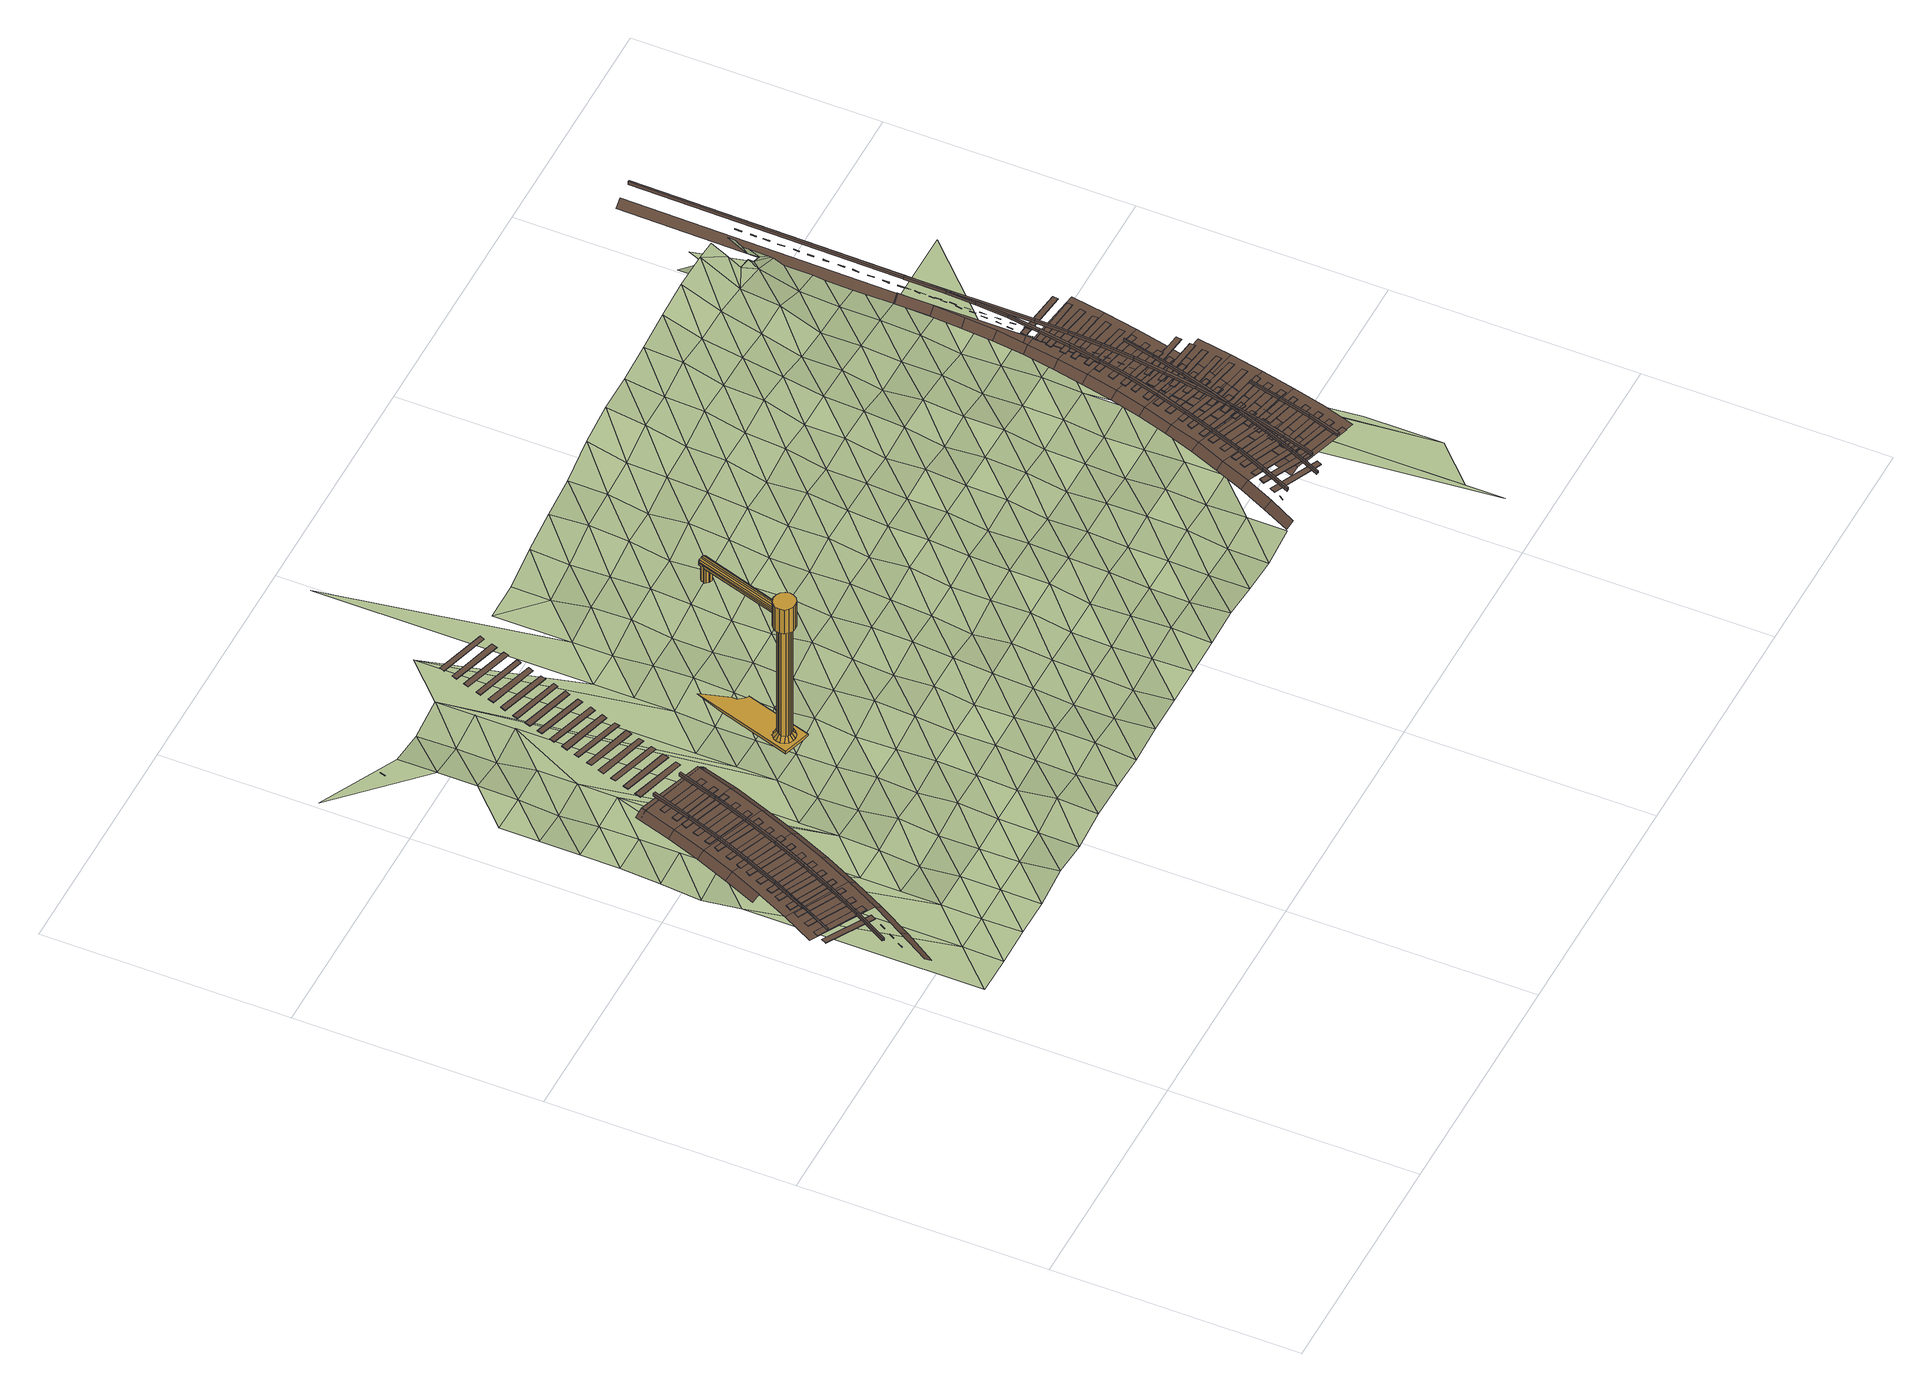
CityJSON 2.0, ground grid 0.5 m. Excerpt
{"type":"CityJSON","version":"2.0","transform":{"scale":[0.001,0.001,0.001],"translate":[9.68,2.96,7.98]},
"CityObjects":{
"cityfurniture1":{"type":"CityFurniture","attributes":{"function":"1540"},"geometry":[{"type":"MultiSurface","lod":"3","boundaries":[[[0,1,2,3]],[[3,2,4,5]],[[5,4,6,7]],[[7,6,1,0]],[[1,6,4,2]],[[0,3,5,7]],[[8,9,10,11,12,13,14,15,16,17,18,19,20,21,22,23]],[[24,9,8,25]],[[26,10,9,24]],[[27,11,10,26]],[[28,12,11,27]],[[29,13,12,28]],[[30,14,13,29]],[[31,15,14,30]],[[32,16,15,31]],[[33,17,16,32]],[[34,18,17,33]],[[35,19,18,34]],[[36,20,19,35]],[[37,21,20,36,38]],[[39,40,41,42]],[[42,41,43,44]],[[44,43,45,46]],[[46,45,47,48]],[[49,50,51,52]],[[52,51,53,54]],[[54,53,55,56]],[[56,55,57,58]],[[58,57,59,60]],[[60,59,61,62]],[[62,61,63,64]],[[64,63,65,66]],[[66,65,40,39]],[[46,48,67,68,49,52,54,56,58,60,62,64,66,39,42,44]],[[69,70,71]],[[72,73,74,75]],[[76,77,78,73,72]],[[79,80,77,76]],[[81,82,80,79]],[[81,79,76,72,75,83,84,85,86,69,71,87,88,89,90,91]],[[92,93,94,95]],[[95,94,96,97]],[[98,99,100,101,102,92,95,97,103,104,105,106,107,108,109,110]],[[68,111,50,49]],[[67,112,111,68]],[[48,47,112,67]],[[36,35,34,33,32,31,30,29,28,27,26,24,25,113,114,38],[115,116,117,118,119,120,121,122,123,124,125,126,127,128,129,130]],[[22,78,77,80,82,23]],[[50,117,116,51]],[[111,118,117,50]],[[112,119,118,111]],[[47,120,119,112]],[[45,121,120,47]],[[41,123,122,43]],[[65,125,124,40]],[[61,127,126,63]],[[59,128,127,61]],[[57,129,128,59]],[[55,130,129,57]],[[53,115,130,55]],[[51,116,115,53]],[[124,123,41,40]],[[126,125,65,63]],[[122,121,45,43]],[[74,131,83,75]],[[85,132,133,86]],[[114,134,135,136,137,37,38]],[[113,138,139,140,134,114]],[[82,141,142,143,138,113,25,8,23]],[[37,131,74,73,78,22,21]],[[133,70,69,86]],[[70,133,98,110]],[[71,70,110,109]],[[144,87,108,107]],[[144,88,87]],[[144,145,89,88]],[[133,132,99,98]],[[84,146,132,85]],[[132,146,100,99]],[[137,147,146,37]],[[146,147,101,100]],[[148,147,137,136]],[[135,93,148,136]],[[140,94,93,135,134]],[[147,148,102,101]],[[139,96,94,140]],[[138,149,96,139]],[[96,149,103,97]],[[150,149,138,143]],[[149,150,104,103]],[[151,150,143,142]],[[145,151,90,89]],[[102,148,93,92]],[[87,71,109,108]],[[106,145,144,107]],[[151,145,106,105]],[[150,151,105,104]],[[90,151,142,141,91]],[[141,82,81,91]],[[131,37,146,84,83]]]}]},
"terrain1":{"type":"TINRelief","geometry":[{"type":"CompositeSurface","lod":"3","boundaries":[[[152,153,154]],[[155,153,152]],[[156,152,154]],[[157,156,154]],[[158,155,152]],[[159,152,156]],[[158,160,155]],[[159,158,152]],[[161,156,157]],[[162,163,160]],[[161,157,164]],[[165,159,156]],[[158,162,160]],[[166,159,167]],[[168,169,163]],[[159,166,158]],[[161,165,156]],[[170,167,159]],[[168,163,162]],[[171,172,169]],[[170,159,165]],[[158,168,162]],[[173,166,167]],[[171,169,168]],[[174,161,164]],[[175,176,172]],[[173,167,170]],[[174,164,177]],[[178,158,166]],[[171,175,172]],[[179,165,161]],[[180,181,176]],[[168,158,178]],[[173,182,166]],[[179,161,174]],[[180,176,175]],[[183,170,165]],[[182,178,166]],[[178,171,168]],[[179,183,165]],[[184,181,180]],[[185,173,170]],[[186,174,177]],[[187,175,171]],[[185,170,183]],[[188,182,173]],[[189,186,177]],[[187,171,178]],[[190,191,192]],[[193,180,175]],[[194,179,174]],[[182,187,178]],[[188,173,185]],[[195,196,182]],[[187,193,175]],[[194,174,186]],[[197,184,180]],[[198,183,179]],[[188,195,182]],[[197,180,193]],[[198,179,194]],[[199,182,196]],[[200,191,184]],[[201,185,183]],[[202,186,189]],[[203,196,195]],[[182,199,187]],[[200,184,197]],[[198,201,183]],[[204,192,191]],[[205,188,185]],[[202,189,206]],[[207,194,186]],[[199,193,187]],[[200,204,191]],[[205,185,201]],[[208,195,188]],[[202,207,186]],[[209,196,203]],[[210,198,194]],[[199,197,193]],[[208,188,205]],[[196,211,199]],[[212,203,195]],[[210,194,207]],[[213,201,198]],[[211,200,197]],[[211,196,209]],[[214,202,206]],[[208,212,195]],[[215,216,203]],[[203,216,209]],[[213,198,210]],[[211,197,199]],[[217,205,201]],[[209,204,200]],[[214,206,218]],[[219,207,202]],[[215,203,212]],[[220,221,216]],[[213,217,201]],[[209,200,211]],[[222,208,205]],[[219,202,214]],[[223,210,207]],[[215,220,216]],[[222,205,217]],[[224,216,221]],[[225,212,208]],[[219,223,207]],[[226,213,210]],[[227,221,220]],[[228,214,218]],[[225,208,222]],[[216,224,209]],[[229,215,212]],[[226,210,223]],[[230,217,213]],[[231,228,218]],[[227,224,221]],[[232,219,214]],[[225,229,212]],[[233,220,215]],[[230,213,226]],[[234,222,217]],[[232,214,228]],[[235,223,219]],[[233,215,229]],[[236,227,220]],[[230,234,217]],[[237,227,238]],[[239,225,222]],[[235,219,232]],[[240,226,223]],[[227,237,224]],[[233,236,220]],[[241,228,231]],[[242,238,227]],[[239,222,234]],[[243,229,225]],[[235,240,223]],[[244,230,226]],[[241,231,245]],[[242,227,236]],[[246,237,238]],[[247,232,228]],[[243,225,239]],[[248,233,229]],[[244,226,240]],[[249,234,230]],[[241,247,228]],[[246,238,242]],[[250,235,232]],[[243,248,229]],[[251,236,233]],[[249,230,244]],[[252,239,234]],[[246,253,237]],[[250,232,247]],[[254,240,235]],[[251,233,248]],[[255,241,245]],[[256,242,236]],[[249,252,234]],[[257,243,239]],[[254,235,250]],[[258,244,240]],[[253,259,237]],[[255,245,260]],[[251,256,236]],[[261,247,241]],[[262,246,242]],[[257,239,252]],[[263,248,243]],[[254,258,240]],[[264,249,244]],[[261,241,255]],[[262,242,256]],[[265,250,247]],[[266,253,246]],[[263,243,257]],[[267,251,248]],[[264,244,258]],[[268,252,249]],[[261,265,247]],[[266,246,262]],[[269,254,250]],[[263,267,248]],[[270,255,260]],[[271,272,253]],[[273,256,251]],[[268,249,264]],[[274,257,252]],[[269,250,265]],[[266,271,253]],[[275,258,254]],[[276,270,260]],[[273,251,267]],[[277,262,256]],[[278,261,255]],[[268,274,252]],[[279,263,257]],[[275,254,269]],[[280,264,258]],[[272,271,281]],[[273,277,256]],[[278,255,270]],[[282,266,262]],[[283,265,261]],[[279,257,274]],[[284,267,263]],[[275,280,258]],[[285,268,264]],[[282,262,277]],[[283,261,278]],[[286,271,266]],[[287,269,265]],[[279,284,263]],[[288,270,276]],[[289,273,267]],[[285,264,280]],[[290,274,268]],[[266,282,286]],[[283,287,265]],[[291,281,271]],[[292,275,269]],[[288,276,293]],[[289,267,284]],[[294,278,270]],[[295,277,273]],[[290,268,285]],[[296,279,274]],[[286,291,271]],[[292,269,287]],[[297,280,275]],[[294,270,288]],[[295,273,289]],[[298,283,278]],[[299,282,277]],[[290,296,274]],[[300,284,279]],[[297,275,292]],[[301,285,280]],[[298,278,294]],[[295,299,277]],[[302,287,283]],[[303,286,282]],[[300,279,296]],[[304,288,293]],[[305,289,284]],[[301,280,297]],[[306,290,285]],[[298,302,283]],[[303,282,299]],[[307,292,287]],[[308,291,286]],[[304,293,309]],[[300,305,284]],[[310,295,289]],[[311,294,288]],[[301,306,285]],[[312,296,290]],[[307,287,302]],[[308,286,303]],[[313,297,292]],[[310,289,305]],[[311,288,304]],[[314,299,295]],[[315,298,294]],[[312,290,306]],[[316,300,296]],[[313,292,307]],[[317,301,297]],[[314,295,310]],[[315,294,311]],[[318,303,299]],[[319,302,298]],[[316,296,312]],[[320,304,309]],[[321,305,300]],[[317,297,313]],[[322,306,301]],[[314,318,299]],[[319,298,315]],[[323,308,303]],[[324,307,302]],[[320,309,325]],[[321,300,316]],[[326,311,304]],[[327,310,305]],[[322,301,317]],[[328,312,306]],[[319,324,302]],[[323,303,318]],[[329,313,307]],[[326,304,320]],[[327,305,321]],[[330,315,311]],[[331,314,310]],[[322,328,306]],[[332,316,312]],[[329,307,324]],[[333,317,313]],[[330,311,326]],[[331,310,327]],[[334,319,315]],[[335,318,314]],[[332,312,328]],[[336,320,325]],[[337,321,316]],[[333,313,329]],[[338,322,317]],[[334,315,330]],[[331,335,314]],[[339,324,319]],[[340,323,318]],[[341,336,325]],[[332,337,316]],[[342,327,321]],[[343,326,320]],[[338,317,333]],[[344,328,322]],[[339,319,334]],[[340,318,335]],[[345,329,324]],[[342,321,337]],[[343,320,336]],[[346,331,327]],[[347,330,326]],[[344,322,338]],[[348,332,328]],[[339,345,324]],[[349,333,329]],[[346,327,342]],[[347,326,343]],[[350,335,331]],[[351,334,330]],[[344,348,328]],[[352,336,341]],[[337,332,353]],[[349,329,345]],[[354,338,333]],[[350,331,346]],[[351,330,347]],[[355,340,335]],[[356,339,334]],[[352,341,357]],[[353,332,348]],[[358,343,336]],[[359,342,337]],[[354,333,349]],[[360,344,338]],[[350,355,335]],[[356,334,351]],[[361,345,339]],[[352,358,336]],[[359,337,353]],[[362,347,343]],[[363,346,342]],[[360,338,354]],[[364,348,344]],[[356,361,339]],[[365,349,345]],[[362,343,358]],[[363,342,359]],[[366,351,347]],[[367,350,346]],[[364,344,360]],[[368,353,348]],[[365,345,361]],[[369,354,349]],[[366,347,362]],[[367,346,363]],[[370,356,351]],[[371,355,350]],[[364,368,348]],[[372,358,352]],[[373,359,353]],[[369,349,365]],[[374,360,354]],[[370,351,366]],[[371,350,367]],[[375,361,356]],[[373,353,368]],[[376,362,358]],[[377,363,359]],[[374,354,369]],[[378,364,360]],[[375,356,370]],[[379,365,361]],[[372,376,358]],[[377,359,373]],[[380,366,362]],[[381,367,363]],[[378,360,374]],[[382,368,364]],[[375,379,361]],[[383,369,365]],[[380,362,376]],[[381,363,377]],[[384,370,366]],[[385,371,367]],[[382,364,378]],[[386,373,368]],[[383,365,379]],[[387,374,369]],[[384,366,380]],[[385,367,381]],[[388,375,370]],[[382,386,368]],[[389,377,373]],[[387,369,383]],[[390,376,372]],[[391,378,374]],[[388,370,384]],[[392,379,375]],[[389,373,386]],[[393,394,390]],[[390,380,376]],[[395,381,377]],[[391,374,387]],[[396,382,378]],[[392,375,388]],[[394,393,397]],[[398,383,379]],[[395,377,389]],[[394,384,380]],[[399,385,381]],[[396,378,391]],[[400,386,382]],[[392,398,379]],[[401,387,383]],[[394,380,390]],[[399,381,395]],[[397,388,384]],[[400,382,396]],[[402,389,386]],[[401,383,398]],[[403,391,387]],[[397,384,394]],[[404,392,388]],[[400,402,386]],[[405,395,389]],[[403,387,401]],[[406,396,391]],[[404,388,397]],[[407,408,397]],[[409,410,411]],[[392,412,398]],[[405,389,402]],[[413,399,395]],[[406,391,403]],[[414,400,396]],[[412,392,404]],[[415,401,398]],[[413,395,405]],[[414,396,406]],[[416,402,400]],[[412,415,398]],[[410,409,408]],[[417,403,401]],[[408,404,397]],[[411,418,419]],[[416,400,414]],[[420,405,402]],[[417,401,415]],[[421,406,403]],[[409,412,404]],[[416,420,402]],[[422,413,405]],[[421,403,417]],[[411,419,409]],[[423,414,406]],[[409,404,408]],[[419,415,412]],[[422,405,420]],[[423,406,421]],[[424,416,414]],[[419,412,409]],[[425,417,415]],[[424,414,423]],[[426,420,416]],[[419,425,415]],[[427,421,417]],[[428,422,420]],[[426,416,424]],[[420,429,428]],[[429,420,426]],[[427,417,425]],[[430,423,421]],[[422,428,431]],[[432,428,429]],[[419,427,425]],[[430,421,427]],[[428,432,433]],[[434,432,429]],[[429,426,435]],[[436,424,423]],[[434,429,435]],[[434,435,426]],[[436,423,430]],[[437,432,434]],[[438,426,424]],[[432,437,439]],[[440,432,439]],[[438,434,426]],[[438,424,436]],[[427,419,441]],[[434,438,437]],[[437,442,443]],[[442,444,443]],[[442,437,438]]]}]},
"railway1":{"type":"Railway","attributes":{"function":"1855"},"geometry":[{"type":"MultiSurface","lod":"3","boundaries":[[[445,446,447,448]],[[449,450,451,452]],[[453,454,455,456]],[[457,458,459,460]],[[460,459,461,462]],[[463,464,462,461]],[[465,466,467,468]],[[469,465,468,470]],[[471,469,470,472]],[[473,474,475,476]],[[477,478,479,480]],[[481,482,483,484]],[[485,477,480,486]],[[476,475,487,488]],[[489,490,488,487]],[[491,492,493,494]],[[458,463,461,459]],[[495,496,497,498]],[[494,493,499,500]],[[501,502,503,504]],[[505,504,450,449]],[[506,507,500,499]],[[508,509,510,511]],[[474,489,487,475]],[[512,513,514,515]],[[511,510,516,517]],[[518,519,466,465]],[[520,521,517,516]],[[522,518,465,469]],[[523,522,469,471]],[[524,525,526,478]],[[527,524,478,477]],[[528,527,477,485]],[[496,529,530,497]],[[531,532,533,534]],[[492,506,499,493]],[[497,530,535,498]],[[536,495,498,535]],[[537,538,539,540]],[[513,541,542,514]],[[543,544,545,546]],[[547,501,504,505]],[[514,542,548,515]],[[509,520,516,510]],[[549,512,515,548]],[[532,550,551,533]],[[552,553,554,555]],[[533,551,556,534]],[[557,558,519,518]],[[559,560,525,524]],[[529,536,535,530]],[[561,557,518,522]],[[562,559,524,527]],[[563,537,540,502,501,564]],[[565,531,534,556]],[[566,561,522,523]],[[567,562,527,528]],[[568,569,570,571]],[[544,572,573,545]],[[574,575,538,537]],[[545,573,576,546]],[[541,549,548,542]],[[577,543,546,576]],[[578,579,580,581]],[[553,582,583,554]],[[584,564,501,547]],[[554,583,585,555]],[[550,565,556,551]],[[586,552,555,585]],[[587,588,560,559]],[[589,590,591,592]],[[593,587,559,562]],[[569,594,595,570]],[[596,593,562,567]],[[597,598,558,557]],[[599,597,557,561]],[[570,595,600,571]],[[601,599,561,566]],[[602,568,571,600]],[[603,604,575,574]],[[572,577,576,573]],[[605,606,607,608]],[[579,609,610,580]],[[580,610,611,581]],[[612,578,581,611]],[[613,574,537,563]],[[582,586,585,583]],[[614,615,616,617]],[[590,618,619,591]],[[620,563,564,584]],[[591,619,621,592]],[[622,623,588,587]],[[624,589,592,621]],[[625,622,587,593]],[[594,602,600,595]],[[626,625,593,596]],[[627,628,629,630]],[[631,632,598,597]],[[606,633,634,607]],[[635,631,597,599]],[[636,637,604,603]],[[638,635,599,601]],[[607,634,639,608]],[[640,605,608,639]],[[641,642,643,644]],[[609,612,611,610]],[[615,645,646,616]],[[647,603,574,613]],[[616,646,648,617]],[[649,614,617,648]],[[650,651,652,653]],[[618,624,621,619]],[[628,654,655,629]],[[656,613,563,620]],[[657,658,623,622]],[[629,655,659,630]],[[660,657,622,625]],[[661,660,625,626]],[[662,627,630,659]],[[663,664,665,666]],[[667,668,632,631]],[[633,640,639,634]],[[669,667,631,635]],[[670,669,635,638]],[[642,671,672,643]],[[643,672,673,644]],[[674,641,644,673]],[[675,676,677,678]],[[645,649,648,646]],[[679,636,603,647]],[[651,680,681,652]],[[652,681,682,653]],[[683,650,653,682]],[[684,685,686,687]],[[654,662,659,655]],[[688,689,690,691]],[[692,647,613,656]],[[637,636,679,693]],[[694,695,696,697]],[[698,699,668,667]],[[700,698,667,669]],[[701,700,669,670]],[[671,674,673,672]],[[676,702,703,677]],[[704,678,677,703]],[[705,675,678,704]],[[706,707,708,709]],[[680,683,682,681]],[[685,710,711,686]],[[712,687,686,711]],[[713,684,687,712]],[[714,715,716,717]],[[693,679,647,692]],[[695,718,719,696]],[[720,697,696,719]],[[721,694,697,720]],[[722,723,724,725]],[[702,705,704,703]],[[707,726,727,708]],[[728,709,708,727]],[[729,706,709,728]],[[730,731,732,733]],[[710,713,712,711]],[[715,734,735,716]],[[736,717,716,735]],[[737,714,717,736]],[[738,739,740,741]],[[718,721,720,719]],[[723,742,743,724]],[[744,725,724,743]],[[745,722,725,744]],[[746,747,748,749]],[[731,750,751,732]],[[726,729,728,727]],[[752,733,732,751]],[[753,730,733,752]],[[754,755,756,757]],[[734,737,736,735]],[[739,758,759,740]],[[760,741,740,759]],[[761,738,741,760]],[[762,763,764,765]],[[742,745,744,743]],[[747,766,767,748]],[[768,749,748,767]],[[769,746,749,768]],[[770,771,772,773]],[[750,753,752,751]],[[755,774,775,756]],[[776,757,756,775]],[[777,754,757,776]],[[778,779,780,781]],[[758,761,760,759]],[[763,782,783,764]],[[784,765,764,783]],[[785,762,765,784]],[[786,787,788,789]],[[766,769,768,767]],[[771,790,791,772]],[[792,773,772,791]],[[793,770,773,792]],[[794,795,796,797]],[[774,777,776,775]],[[779,798,799,780]],[[800,781,780,799]],[[801,778,781,800]],[[802,803,804,805]],[[782,785,784,783]],[[787,806,807,788]],[[808,789,788,807]],[[809,786,789,808]],[[790,793,792,791]],[[795,810,811,796]],[[812,797,796,811]],[[813,794,797,812]],[[798,801,800,799]],[[803,814,815,804]],[[816,805,804,815]],[[817,802,805,816]],[[806,809,808,807]],[[818,819,820,821]],[[822,823,821,820]],[[824,825,823,822]],[[810,813,812,811]],[[814,817,816,815]],[[819,824,822,820]]]}]},
"railway2":{"type":"Railway","attributes":{"function":"1855"},"geometry":[{"type":"MultiSurface","lod":"3","boundaries":[[[826,827,828,829]],[[830,831,832,833]],[[834,835,827,826]],[[836,837,838,839]],[[840,841,842,843]],[[844,845,846,847]],[[848,844,847,849]],[[850,848,849,851]],[[852,853,835,834]],[[854,855,856,857]],[[837,858,859,838]],[[838,859,860,839]],[[861,836,839,860]],[[862,863,864,865]],[[841,866,867,842]],[[842,867,868,843]],[[869,840,843,868]],[[870,871,845,844]],[[872,870,844,848]],[[873,874,875,876]],[[877,872,848,850]],[[855,878,879,856]],[[880,881,853,852]],[[882,883,884,885]],[[886,882,885,887]],[[856,879,888,857]],[[889,886,887,890]],[[891,892,893,894]],[[895,854,857,888]],[[896,897,898,899]],[[900,901,902,903]],[[863,904,905,864]],[[906,852,834,907]],[[864,905,908,865]],[[909,862,865,908]],[[910,911,912,913]],[[866,869,868,867]],[[914,915,916,917]],[[918,919,871,870]],[[874,920,921,875]],[[922,918,870,872]],[[923,922,872,877]],[[924,925,926,927]],[[875,921,928,876]],[[929,930,881,880]],[[931,932,892,891]],[[933,934,935,936]],[[937,873,876,928]],[[938,933,936,939]],[[878,895,888,879]],[[940,938,939,941]],[[942,943,944,945]],[[946,947,883,882]],[[948,946,882,886]],[[949,948,886,889]],[[901,950,951,902]],[[898,952,953,899]],[[954,955,956,957]],[[902,951,958,903]],[[959,896,899,953]],[[960,900,903,958]],[[904,909,908,905]],[[961,962,963,964]],[[965,880,852,906]],[[911,966,967,912]],[[968,969,970,971]],[[912,967,972,913]],[[915,973,974,916]],[[975,976,932,931]],[[977,910,913,972]],[[916,974,978,917]],[[979,980,919,918]],[[981,979,918,922]],[[982,983,930,929]],[[984,985,934,933]],[[986,981,922,923]],[[987,988,989,990]],[[991,914,917,978]],[[992,984,933,938]],[[993,992,938,940]],[[920,937,928,921]],[[925,994,995,926]],[[996,906,907,997]],[[998,999,1000,1001]],[[926,995,1002,927]],[[943,1003,1004,944]],[[1005,924,927,1002]],[[1006,931,891,894,1007,1008]],[[1009,1010,947,946]],[[944,1004,1011,945]],[[1012,1009,946,948]],[[1013,1012,948,949]],[[1014,942,945,1011]],[[1015,1016,1017,1018]],[[955,1019,1020,956]],[[1021,1022,1023,1024]],[[1025,1026,1027,1028]],[[950,960,958,951]],[[1029,1025,1028,1030]],[[956,1020,1031,957]],[[1032,1029,1030,1033]],[[1034,954,957,1031]],[[962,1035,1036,963]],[[1037,1038,976,975]],[[1039,929,880,965]],[[963,1036,1040,964]],[[1041,1042,1043,1044]],[[1045,1046,1047,1048]],[[1049,961,964,1040]],[[1050,1051,985,984]],[[1052,1053,983,982]],[[1054,1050,984,992]],[[1055,1056,980,979]],[[969,1057,1058,970]],[[1059,1054,992,993]],[[1060,1055,979,981]],[[966,977,972,967]],[[970,1058,1061,971]],[[1062,1060,981,986]],[[973,991,978,974]],[[1063,968,971,1061]],[[988,1064,1065,989]],[[1066,1067,1068,1069]],[[989,1065,1070,990]],[[1071,1072,1073,1074]],[[1075,987,990,1070]],[[999,1076,1077,1000]],[[1078,965,906,996]],[[1000,1077,1079,1001]],[[1080,1081,1010,1009]],[[1082,1080,1009,1012]],[[994,1005,1002,995]],[[1083,998,1001,1079]],[[1084,1082,1012,1013]],[[1085,1086,1038,1037]],[[1003,1014,1011,1004]],[[1087,1088,1026,1025]],[[1016,1089,1090,1017]],[[1091,1087,1025,1029]],[[1092,1093,1094,1095]],[[1096,1091,1029,1032]],[[1097,1098,1099,1100]],[[1017,1090,1101,1018]],[[1022,1102,1103,1023]],[[1104,975,931,1006]],[[1105,1015,1018,1101]],[[1106,1107,1051,1050]],[[1108,982,929,1039]],[[1023,1103,1109,1024]],[[1110,1111,1053,1052]],[[1112,1106,1050,1054]],[[1019,1034,1031,1020]],[[1113,1112,1054,1059]],[[1114,1021,1024,1109]],[[1115,1116,1117,1118]],[[1119,1120,1056,1055]],[[1035,1049,1040,1036]],[[1121,1119,1055,1060]],[[1122,1123,1124,1125]],[[1046,1126,1127,1047]],[[1128,1121,1060,1062]],[[1042,1129,1130,1043]],[[1047,1127,1131,1048]],[[1043,1130,1132,1044]],[[1133,1045,1048,1131]],[[1134,1135,1136,1137]],[[1138,1041,1044,1132]],[[1139,1140,1086,1085]],[[1067,1141,1142,1068]],[[1143,1144,1145,1146]],[[1064,1075,1070,1065]],[[1072,1147,1148,1073]],[[1068,1142,1149,1069]],[[1150,1151,1081,1080]],[[1152,1039,965,1078]],[[1153,1154,1088,1087]],[[1073,1148,1155,1074]],[[1156,1157,1158,1159]],[[1160,1150,1080,1082]],[[1161,1153,1087,1091]],[[1162,1066,1069,1149]],[[1163,1164,1107,1106]],[[1165,1161,1091,1096]],[[1166,1071,1074,1155]],[[1167,1160,1082,1084]],[[1168,1037,975,1104]],[[1169,1163,1106,1112]],[[1170,1171,1111,1110]],[[1172,1169,1112,1113]],[[1173,1052,982,1108]],[[1174,1175,1176,1177]],[[1098,1178,1179,1099]],[[1093,1180,1181,1094]],[[1182,1183,1184,1185]],[[1186,1187,1120,1119]],[[1089,1105,1101,1090]],[[1188,1186,1119,1121]],[[1094,1181,1189,1095]],[[1099,1179,1190,1100]],[[1191,1192,1140,1139]],[[1193,1188,1121,1128]],[[1194,1092,1095,1189]],[[1195,1097,1100,1190]],[[1196,1197,1198,1199]],[[1116,1200,1201,1117]],[[1123,1202,1203,1124]],[[1204,1205,1206,1207]],[[1117,1201,1208,1118]],[[1124,1203,1209,1125]],[[1210,1115,1118,1208]],[[1126,1133,1131,1127]],[[1211,1122,1125,1209]],[[1212,1213,1164,1163]],[[1214,1212,1163,1169]],[[1215,1216,1217,1218]],[[1219,1214,1169,1172]],[[1220,1221,1222,1223]],[[1224,1225,1171,1170]],[[1226,1085,1037,1168]],[[1135,1227,1228,1136]],[[1229,1230,1151,1150]],[[1231,1229,1150,1160]],[[1136,1228,1232,1137]],[[1233,1234,1192,1191]],[[1144,1235,1236,1145]],[[1237,1231,1160,1167]],[[1238,1134,1137,1232]],[[1145,1236,1239,1146]],[[1240,1110,1052,1173]],[[1241,1242,1187,1186]],[[1243,1244,1245,1246]],[[1141,1162,1149,1142]],[[1247,1143,1146,1239]],[[1248,1249,1250,1251]],[[1252,1241,1186,1188]],[[1157,1253,1254,1158]],[[1255,1252,1188,1193]],[[1158,1254,1256,1159]],[[1257,1156,1159,1256]],[[1258,1259,1260,1261]],[[1175,1262,1263,1176]],[[1264,1265,1213,1212]],[[1176,1263,1266,1177]],[[1267,1264,1212,1214]],[[1268,1269,1270,1271]],[[1183,1272,1273,1184]],[[1274,1275,1234,1233]],[[1276,1174,1177,1266]],[[1277,1267,1214,1219]],[[1184,1273,1278,1185]],[[1279,1280,1225,1224]],[[1281,1282,1283,1284]],[[1197,1285,1286,1198]],[[1287,1288,1289,1290]],[[1198,1286,1291,1199]],[[1292,1196,1199,1291]],[[1293,1294,1230,1229]],[[1295,1296,1297,1298]],[[1299,1293,1229,1231]],[[1300,1301,1242,1241]],[[1302,1299,1231,1237]],[[1303,1170,1110,1240]],[[1304,1300,1241,1252]],[[1305,1304,1252,1255]],[[1306,1307,1308,1309]],[[1221,1310,1311,1222]],[[1312,1313,1265,1264]],[[1314,1274,1315,1316]],[[1317,1312,1264,1267]],[[1222,1311,1318,1223]],[[1319,1317,1267,1277]],[[1320,1220,1223,1318]],[[1321,1322,1280,1279]],[[1323,1324,1325,1326]],[[1249,1327,1328,1250]],[[1329,1330,1331,1332]],[[1250,1328,1333,1251]],[[1334,1248,1251,1333]],[[1335,1336,1337,1338]],[[1339,1340,1313,1312]],[[1341,1342,1301,1300]],[[1343,1344,1345,1346]],[[1347,1339,1312,1317]],[[1269,1348,1349,1270]],[[1350,1341,1300,1304]],[[1351,1352,1353,1354]],[[1355,1347,1317,1319]],[[1356,1350,1304,1305]],[[1357,1358,1275,1274]],[[1359,1224,1170,1303]],[[1270,1349,1360,1271]],[[1361,1268,1271,1360]],[[1362,1363,1322,1321]],[[1364,1365,1366,1367]],[[1368,1369,1370,1371]],[[1288,1372,1373,1289]],[[1289,1373,1374,1290]],[[1375,1287,1290,1374]],[[1376,1377,1378,1379]],[[1380,1381,1382,1383]],[[1274,1384,1385,1315]],[[1386,1387,1342,1341]],[[1388,1386,1341,1350]],[[1315,1385,1389,1316]],[[1390,1391,1392,1393]],[[1394,1395,1396,1397]],[[1398,1388,1350,1356]],[[1399,1400,1363,1362]],[[1401,1314,1316,1389]],[[1402,1403,1404,1405]],[[1406,1407,1408,1409]],[[1410,1411,1412,1413]],[[1414,1415,1340,1339]],[[1416,1417,1418,1419]],[[1420,1414,1339,1347]],[[1421,1422,1387,1386]],[[1423,1420,1347,1355]],[[1424,1421,1386,1388]],[[1425,1424,1388,1398]],[[1426,1427,1428,1429]],[[1430,1431,1432,1433]],[[1434,1435,1436,1437]],[[1414,1415,1422,1421]],[[1420,1414,1421,1424]],[[1423,1420,1424,1425]]]}]},
"railway3":{"type":"Railway","attributes":{"function":"1855"},"geometry":[{"type":"MultiSurface","lod":"3","boundaries":[[[1438,1439,1440,1441]],[[1442,1443,1444,1445]],[[1446,1447,1448,1449]],[[1450,1451,1452,1453]],[[1454,1455,1456,1457]],[[1458,1459,1460,1461]],[[1462,1463,1464,1465]],[[1466,1467,1468,1469]],[[1470,1471,1472,1473]],[[1474,1475,1476,1477]],[[1478,1479,1480,1481]],[[1482,1483,1484,1485]],[[1486,1487,1488,1489]],[[1490,1491,1492,1493]],[[1494,1490,1493,1495]],[[1496,1497,1494,1495]]]}]}
},
"vertices":[
[471,976,16],[471,976,22],[543,1205,22],[543,1205,16],[599,1187,22],[599,1187,16],[528,958,22],[528,958,16],[499,1016,362],[492,1011,362],[487,1004,362],[486,996,362],[487,987,362],[493,980,362],[500,975,362],[509,974,362],[516,975,362],[524,980,362],[529,988,362],[531,996,362],[529,1004,362],[524,1012,362],[516,1016,362],[508,1018,362],[492,1011,302],[499,1016,302],[487,1004,302],[486,996,302],[487,987,302],[493,980,302],[500,975,302],[509,974,302],[516,975,302],[524,980,302],[529,988,302],[531,996,302],[529,1004,302],[524,1012,330],[524,1012,302],[506,1018,22],[506,1010,33],[513,1008,33],[515,1016,22],[516,1007,33],[522,1012,22],[521,1003,33],[528,1006,22],[522,996,33],[531,998,22],[519,976,22],[515,983,33],[509,982,33],[509,974,22],[503,982,33],[502,975,22],[499,984,33],[493,979,22],[496,988,33],[489,986,22],[493,995,33],[486,994,22],[495,1000,33],[487,1003,22],[498,1004,33],[490,1010,22],[502,1008,33],[498,1016,22],[530,988,22],[525,982,22],[572,1186,320],[572,1184,320],[567,1187,320],[572,1186,339],[519,1016,339],[521,1014,337],[575,1184,337],[567,1187,340],[515,1016,340],[516,1016,339],[564,1187,339],[511,1018,339],[561,1189,337],[508,1018,337],[577,1184,333],[577,1184,330],[577,1184,325],[575,1184,323],[564,1187,320],[561,1189,323],[559,1190,325],[559,1190,330],[559,1190,333],[566,1166,289],[566,1166,320],[562,1168,320],[562,1168,289],[559,1169,320],[559,1169,289],[573,1182,289],[575,1178,289],[575,1174,289],[573,1171,289],[570,1168,289],[556,1173,289],[554,1176,289],[556,1179,289],[557,1184,289],[561,1186,289],[564,1187,289],[567,1187,289],[572,1184,289],[519,987,33],[522,992,33],[508,1018,302],[516,1016,302],[503,982,302],[509,982,302],[515,983,302],[519,987,302],[522,992,302],[522,996,302],[521,1003,302],[516,1007,302],[513,1008,302],[506,1010,302],[502,1008,302],[498,1004,302],[495,1000,302],[493,995,302],[496,988,302],[499,984,302],[522,1012,333],[575,1178,325],[573,1182,323],[516,1016,320],[519,1016,320],[521,1014,323],[522,1012,325],[508,1018,323],[511,1018,320],[515,1016,320],[506,1018,333],[505,1018,330],[506,1018,325],[561,1186,323],[557,1184,325],[575,1174,330],[573,1171,325],[570,1168,323],[556,1173,323],[554,1176,325],[556,1179,330],
[160,480,20],[80,399,20],[160,399,18],[80,879,20],[240,480,18],[240,399,20],[160,960,20],[240,560,20],[80,960,7],[320,480,20],[160,1040,20],[80,1040,14],[320,399,18],[320,560,20],[240,720,20],[240,640,20],[160,1120,20],[80,1120,20],[320,640,10],[160,1200,18],[80,1200,20],[320,720,18],[400,480,18],[160,1280,12],[80,1280,20],[400,399,29],[240,1200,20],[400,560,17],[160,1360,18],[80,1360,20],[320,799,20],[400,640,15],[160,1440,20],[400,720,26],[480,480,18],[240,1280,20],[400,799,12],[480,399,17],[0,1679,20],[160,1520,20],[160,1599,20],[240,1360,20],[480,560,20],[400,879,10],[320,879,20],[240,1440,6],[480,640,26],[320,1440,20],[240,1520,7],[480,720,18],[560,480,33],[400,960,20],[240,1599,5],[480,799,23],[560,399,29],[560,560,20],[480,879,16],[320,1599,20],[560,640,23],[320,1520,20],[480,960,15],[560,720,26],[640,480,20],[480,1040,15],[400,1040,20],[560,799,22],[640,399,26],[640,560,23],[480,1120,15],[400,1120,20],[560,879,20],[640,640,27],[400,1679,20],[560,960,32],[640,720,26],[480,1200,20],[720,480,29],[560,1040,23],[640,799,33],[720,399,20],[720,560,30],[560,1120,29],[640,879,38],[720,640,25],[560,1200,33],[480,1360,20],[480,1280,20],[640,960,30],[720,720,23],[800,480,18],[560,1280,29],[640,1040,27],[720,799,36],[800,399,26],[560,1360,20],[800,560,18],[640,1120,32],[720,879,30],[800,640,26],[640,1200,25],[720,960,36],[560,1440,20],[800,720,30],[880,480,17],[640,1280,26],[720,1040,45],[800,799,36],[480,1920,20],[880,399,26],[880,560,22],[640,1360,39],[720,1120,33],[800,879,42],[880,640,26],[640,1440,36],[720,1200,32],[800,960,45],[880,720,33],[960,480,23],[640,1520,20],[560,1599,20],[720,1280,39],[800,1040,38],[880,799,23],[960,399,26],[720,1360,45],[960,560,20],[800,1120,49],[880,879,36],[640,1599,20],[720,1440,41],[960,640,23],[800,1200,46],[880,960,41],[720,1520,38],[960,720,38],[1040,480,29],[800,1280,49],[880,1040,48],[720,1599,43],[960,799,36],[1040,399,26],[1040,560,26],[800,1360,43],[880,1120,45],[960,879,36],[1040,640,22],[800,1440,58],[880,1200,46],[960,960,51],[1040,720,39],[800,1520,65],[1120,480,22],[880,1280,58],[960,1040,43],[1040,799,39],[800,1599,59],[1120,399,29],[880,1360,65],[1120,560,23],[960,1120,57],[1040,879,42],[880,1440,55],[1120,640,29],[960,1200,55],[1040,960,49],[880,1520,71],[1120,720,32],[1200,480,17],[960,1280,65],[1040,1040,49],[880,1599,71],[1120,799,35],[1200,399,18],[1200,560,20],[960,1360,71],[1040,1120,55],[1120,879,33],[1200,640,20],[960,1440,75],[1040,1200,65],[1120,960,45],[1200,720,25],[960,1520,78],[1280,480,12],[1040,1280,58],[1120,1040,45],[1200,799,23],[960,1599,99],[1280,399,9],[1040,1360,80],[1280,560,25],[1120,1120,51],[1200,879,39],[1040,1440,81],[1280,640,26],[1120,1200,52],[1200,960,41],[1040,1520,100],[1280,720,25],[1359,480,20],[1120,1280,70],[1200,1040,48],[1040,1599,112],[1280,799,20],[1359,399,20],[1359,560,17],[1120,1360,77],[1200,1120,42],[1280,879,35],[1359,640,23],[1120,1440,97],[1200,1200,58],[1280,960,39],[1359,720,17],[1120,1520,100],[1200,1280,58],[1280,1040,32],[1359,799,20],[1120,1599,112],[1439,560,20],[1200,1360,86],[1280,1120,48],[1359,879,23],[1439,640,20],[1200,1440,91],[1280,1200,54],[1359,960,38],[1439,720,16],[1200,1520,115],[1280,1280,58],[1359,1040,38],[1439,799,14],[1200,1599,119],[1280,1360,73],[1359,1120,46],[1439,879,25],[1280,1440,87],[1519,720,20],[1359,1200,35],[1439,960,26],[1519,0,20],[1519,799,20],[1280,1520,102],[1359,1280,52],[1519,879,20],[1439,1040,22],[1280,1599,129],[1359,1360,52],[1439,1120,35],[1359,1440,77],[1439,1200,35],[1519,960,25],[1359,1520,100],[1439,1280,42],[1599,80,20],[1599,960,20],[1599,1040,20],[1599,160,20],[1679,240,20],[1519,1040,20],[1359,1599,135],[1439,1360,41],[1519,1120,17],[1439,1440,75],[1519,1200,30],[1679,399,20],[1599,1120,20],[1439,1520,84],[1519,1280,33],[1439,1599,131],[1519,1360,33],[1519,1440,39],[1599,1200,20],[1519,1520,62],[1599,1280,20],[1487,1567,103],[1487,1541,86],[1599,1360,20],[1487,1599,122],[1487,1541,26],[1487,1666,26],[1541,1541,52],[1519,1541,77],[1599,1440,22],[1564,1541,42],[1599,1520,23],[1567,1541,26],[1537,1666,26],[1759,1280,20],[1599,1599,25],[1564,1564,42],[1556,1599,75],
[102,573,32],[108,583,32],[108,583,33],[102,573,33],[149,583,20],[134,592,32],[93,524,32],[106,516,20],[117,596,32],[123,607,32],[123,607,33],[117,596,33],[53,701,32],[146,647,32],[146,647,33],[53,701,33],[152,657,33],[59,712,33],[152,657,32],[59,712,32],[140,680,39],[140,680,33],[101,612,33],[101,612,39],[143,678,39],[104,609,39],[143,678,33],[104,609,33],[64,722,32],[160,670,32],[160,670,33],[64,722,33],[118,778,39],[115,778,39],[80,713,39],[83,710,39],[131,621,32],[138,632,32],[138,632,33],[131,621,33],[118,778,33],[83,710,33],[166,682,33],[70,733,33],[166,682,32],[70,733,32],[79,748,32],[173,697,32],[173,697,33],[79,748,33],[109,806,32],[102,794,32],[102,794,33],[109,806,33],[179,708,33],[83,758,33],[211,730,32],[83,795,32],[48,730,32],[175,660,32],[189,653,20],[179,708,32],[83,758,32],[92,774,32],[188,724,32],[188,724,33],[92,774,33],[122,833,32],[115,822,32],[115,822,33],[122,833,33],[192,734,33],[98,785,33],[176,748,39],[176,748,33],[192,734,32],[98,785,32],[179,746,39],[179,746,33],[149,847,39],[149,847,33],[115,778,33],[152,846,39],[152,846,33],[200,748,32],[200,748,33],[131,854,32],[127,843,32],[127,843,33],[131,854,33],[205,758,33],[205,758,32],[146,930,32],[131,936,20],[102,869,20],[115,862,32],[213,774,32],[213,774,33],[144,881,32],[139,870,32],[139,870,33],[144,881,33],[226,722,20],[218,785,33],[218,785,32],[226,799,32],[226,799,33],[156,907,32],[150,897,32],[150,897,33],[156,907,33],[231,810,33],[210,818,39],[210,818,33],[179,915,39],[179,915,33],[214,817,39],[182,915,39],[279,874,32],[247,802,32],[231,810,32],[214,817,33],[182,915,33],[165,930,32],[160,919,32],[160,919,33],[165,930,33],[237,826,32],[237,826,33],[173,999,32],[159,1004,20],[243,837,33],[243,837,32],[176,956,32],[172,946,32],[172,946,33],[176,956,33],[250,853,32],[250,853,33],[261,794,20],[255,863,33],[255,863,32],[208,986,39],[208,986,33],[188,984,32],[182,974,32],[182,974,33],[188,984,33],[211,984,39],[261,878,32],[261,878,33],[211,984,33],[242,890,39],[242,890,33],[246,887,39],[266,889,33],[246,887,33],[266,889,32],[198,1069,32],[184,1073,20],[195,1007,32],[192,996,32],[192,996,33],[195,1007,33],[272,906,32],[272,906,33],[277,916,33],[277,916,32],[309,948,32],[205,1035,32],[202,1023,32],[202,1023,33],[205,1035,33],[282,932,32],[282,932,33],[294,867,20],[288,944,33],[233,1057,39],[233,1057,33],[288,944,32],[237,1056,39],[237,1056,33],[216,1062,32],[211,1051,32],[211,1051,33],[216,1062,33],[271,962,39],[271,962,33],[293,959,32],[293,959,33],[275,960,39],[224,1145,32],[208,1150,20],[275,960,33],[298,970,33],[298,970,32],[224,1085,32],[220,1073,32],[220,1073,33],[224,1085,33],[304,987,32],[304,987,33],[336,1022,32],[307,998,33],[307,998,32],[233,1113,32],[229,1102,32],[229,1102,33],[233,1113,33],[314,1014,32],[314,1014,33],[323,942,20],[259,1139,39],[259,1139,33],[317,1026,33],[264,1137,39],[264,1137,33],[317,1026,32],[102,1596,32],[105,1607,32],[105,1607,33],[102,1596,33],[298,1035,39],[298,1035,33],[301,1034,39],[301,1034,33],[323,1040,32],[323,1040,33],[326,1051,33],[326,1051,32],[250,1171,32],[247,1158,32],[247,1158,33],[250,1171,33],[361,1099,32],[332,1067,32],[332,1067,33],[335,1080,33],[335,1080,32],[259,1198,32],[256,1187,32],[256,1187,33],[259,1198,33],[359,1094,32],[221,1136,32],[205,1139,20],[374,1089,20],[351,1016,20],[375,1094,20],[268,1227,32],[265,1216,32],[265,1216,33],[268,1227,33],[325,1118,39],[325,1118,33],[329,1117,39],[329,1117,33],[351,1128,32],[351,1128,33],[354,1139,33],[354,1139,32],[277,1256,32],[272,1243,32],[272,1243,33],[277,1256,33],[359,1155,32],[359,1155,33],[362,1168,33],[362,1168,32],[285,1283,32],[282,1272,32],[282,1272,33],[285,1283,33],[368,1184,32],[368,1184,33],[371,1195,33],[371,1195,32],[294,1312,32],[291,1301,32],[291,1301,33],[294,1312,33],[377,1213,32],[377,1213,33],[380,1224,33],[380,1224,32],[303,1341,32],[298,1328,32],[298,1328,33],[303,1341,33],[384,1240,32],[384,1240,33],[389,1253,33],[389,1253,32],[311,1368,32],[307,1357,32],[307,1357,33],[311,1368,33],[394,1269,32],[394,1269,33],[397,1280,33],[397,1280,32],[320,1397,32],[317,1386,32],[317,1386,33],[320,1397,33],[402,1298,32],[402,1298,33],[406,1309,33],[406,1309,32],[329,1426,32],[325,1413,32],[325,1413,33],[329,1426,33],[410,1325,32],[410,1325,33],[415,1336,33],[415,1336,32],[336,1453,32],[333,1442,32],[333,1442,33],[336,1453,33],[420,1354,32],[420,1354,33],[423,1365,33],[423,1365,32],[346,1482,32],[342,1471,32],[342,1471,33],[346,1482,33],[428,1383,32],[428,1383,33],[432,1394,33],[432,1394,32],[355,1511,32],[351,1498,32],[351,1498,33],[355,1511,33],[437,1411,32],[437,1411,33],[441,1421,33],[441,1421,32],[362,1538,32],[359,1527,32],[359,1527,33],[362,1538,33],[445,1439,32],[445,1439,33],[448,1450,33],[448,1450,32],[372,1567,32],[368,1556,32],[368,1556,33],[372,1567,33],[454,1468,32],[454,1468,33],[458,1479,33],[458,1479,32],[381,1594,32],[377,1583,32],[377,1583,33],[381,1594,33],[463,1496,32],[463,1496,33],[467,1506,33],[467,1506,32],[471,1524,32],[471,1524,33],[474,1536,33],[474,1536,32],[480,1551,32],[480,1551,33],[484,1564,33],[484,1564,32],[386,1612,32],[489,1581,32],[489,1581,33],[386,1612,33],[493,1591,33],[389,1623,33],[493,1591,32],[389,1623,32],
[1406,452,32],[1391,460,20],[1362,402,20],[1375,395,32],[1422,444,32],[1416,435,32],[1416,435,33],[1422,444,33],[1434,512,32],[1419,519,20],[1432,467,32],[1426,456,32],[1426,456,33],[1432,467,33],[1445,494,32],[1439,483,32],[1439,483,33],[1445,494,33],[1466,498,39],[1466,498,33],[1438,436,33],[1438,436,39],[1470,496,39],[1442,436,39],[1470,496,33],[1442,436,33],[1458,573,32],[1444,579,20],[1454,515,32],[1450,504,32],[1450,504,33],[1454,515,33],[1525,410,32],[1525,410,33],[1530,420,33],[1530,420,32],[1466,543,32],[1461,531,32],[1461,531,33],[1466,543,33],[1537,436,32],[1537,436,33],[1543,448,33],[1543,448,32],[1493,559,39],[1493,559,33],[1496,557,39],[1474,564,32],[1471,553,32],[1471,553,33],[1474,564,33],[1496,557,33],[1548,462,32],[1548,462,33],[1483,633,32],[1468,640,20],[1529,470,39],[1529,470,33],[1499,407,33],[1499,407,39],[1532,468,39],[1503,406,39],[1554,472,33],[1532,468,33],[1503,406,33],[1522,508,32],[1508,512,20],[1489,451,20],[1503,446,32],[1554,472,32],[1524,448,32],[1519,438,32],[1519,438,33],[1524,448,33],[1486,592,32],[1482,581,32],[1482,581,33],[1486,592,33],[1561,488,32],[1561,488,33],[1593,519,32],[1564,454,32],[1564,500,33],[1564,500,32],[1532,476,32],[1529,466,32],[1529,466,33],[1532,476,33],[1496,620,32],[1492,608,32],[1492,608,33],[1496,620,33],[1516,621,39],[1516,621,33],[1572,514,32],[1572,514,33],[1519,620,39],[1519,620,33],[1538,500,32],[1535,488,32],[1535,488,33],[1538,500,33],[1576,526,33],[1503,696,32],[1489,701,20],[1540,572,32],[1525,576,20],[1557,499,39],[1557,499,33],[1538,435,33],[1538,435,39],[1576,526,32],[1562,498,39],[1541,434,39],[1562,498,33],[1541,434,33],[1503,641,32],[1500,631,32],[1500,631,33],[1503,641,33],[1556,534,39],[1556,534,33],[1559,532,39],[1559,532,33],[1582,541,32],[1582,541,33],[1624,406,33],[1627,416,33],[1547,528,32],[1544,516,32],[1544,516,33],[1547,528,33],[1586,553,33],[1627,416,32],[1586,553,32],[1514,669,32],[1509,659,32],[1509,659,33],[1514,669,33],[1618,585,32],[1631,434,32],[1631,434,33],[1554,557,32],[1551,545,32],[1551,545,33],[1554,557,33],[1636,446,33],[1593,569,32],[1593,569,33],[1554,636,32],[1538,639,20],[1636,446,32],[1596,581,33],[1538,685,39],[1538,685,33],[1541,684,39],[1522,758,32],[1508,762,20],[1575,563,39],[1575,563,33],[1541,684,33],[1522,692,32],[1518,681,32],[1518,681,33],[1522,692,33],[1596,581,32],[1579,561,39],[1579,561,33],[1641,460,32],[1641,460,33],[1608,512,20],[1580,447,20],[1561,580,32],[1557,568,32],[1557,568,33],[1561,580,33],[1644,472,33],[1602,595,32],[1602,595,33],[1644,472,32],[1679,536,32],[1641,402,32],[1662,468,32],[1580,599,39],[1580,599,33],[1607,607,33],[1583,597,39],[1583,597,33],[1607,607,32],[1530,721,32],[1527,709,32],[1527,709,33],[1530,721,33],[1647,488,32],[1647,488,33],[1567,609,32],[1564,597,32],[1564,597,33],[1567,609,33],[1623,480,39],[1623,480,33],[1602,414,33],[1602,414,39],[1627,479,39],[1607,413,39],[1650,500,33],[1627,479,33],[1607,413,33],[1650,500,32],[1612,623,32],[1612,623,33],[1567,700,32],[1551,702,20],[1641,652,32],[1615,635,33],[1573,632,32],[1570,620,32],[1570,620,33],[1573,632,33],[1538,749,32],[1535,737,32],[1535,737,33],[1538,749,33],[1615,635,32],[1589,628,39],[1589,628,33],[1540,822,32],[1525,826,20],[1593,628,39],[1557,749,39],[1557,749,33],[1656,518,32],[1656,518,33],[1593,628,33],[1562,748,39],[1659,528,33],[1562,748,33],[1659,528,32],[1622,649,32],[1622,649,33],[1545,772,32],[1541,760,32],[1541,760,33],[1545,772,33],[1625,661,33],[1577,661,32],[1576,649,32],[1576,649,33],[1577,661,33],[1625,661,32],[1663,544,32],[1663,544,33],[1633,579,20],[1666,556,33],[1602,664,39],[1602,664,33],[1607,663,39],[1666,556,32],[1607,663,33],[1577,765,32],[1562,766,20],[1641,547,39],[1641,547,33],[1630,678,32],[1630,678,33],[1644,545,39],[1583,690,32],[1582,678,32],[1582,678,33],[1583,690,33],[1644,545,33],[1553,799,32],[1550,789,32],[1550,789,33],[1553,799,33],[1634,689,33],[1670,573,32],[1670,573,33],[1695,605,32],[1634,689,32],[1602,694,39],[1602,694,33],[1662,718,32],[1672,585,33],[1554,886,32],[1538,889,20],[1607,693,39],[1607,693,33],[1672,585,32],[1588,714,32],[1586,702,32],[1586,702,33],[1588,714,33],[1575,813,39],[1575,813,33],[1579,811,39],[1559,823,32],[1556,811,32],[1556,811,33],[1559,823,33],[1639,706,32],[1639,706,33],[1579,811,33],[1676,600,32],[1676,600,33],[1641,717,33],[1679,611,33],[1641,717,32],[1592,742,32],[1591,730,32],[1591,730,33],[1592,742,33],[1679,611,32],[1586,830,32],[1570,831,20],[1647,732,32],[1647,732,33],[1566,851,32],[1563,839,32],[1563,839,33],[1566,851,33],[1682,629,32],[1682,629,33],[1650,744,33],[1623,730,39],[1623,730,33],[1656,647,20],[1657,613,39],[1657,613,33],[1684,641,33],[1596,766,32],[1595,754,32],[1595,754,33],[1596,766,33],[1627,729,39],[1660,613,39],[1650,744,32],[1612,760,39],[1612,760,33],[1660,613,33],[1684,641,32],[1627,729,33],[1708,674,32],[1617,758,39],[1567,950,32],[1551,952,20],[1617,758,33],[1679,786,32],[1572,881,32],[1570,869,32],[1570,869,33],[1572,881,33],[1654,761,32],[1654,761,33],[1688,657,32],[1688,657,33],[1599,795,32],[1598,784,32],[1598,784,33],[1599,795,33],[1589,878,39],[1589,878,33],[1593,878,39],[1689,669,33],[1657,772,33],[1591,895,32],[1575,895,20],[1593,878,33],[1689,669,32],[1657,772,32],[1577,903,32],[1575,893,32],[1575,893,33],[1577,903,33],[1692,685,32],[1692,685,33],[1660,786,32],[1660,786,33],[1602,825,32],[1602,813,32],[1602,813,33],[1602,825,33],[1694,697,33],[1663,799,33],[1694,697,32],[1663,799,32],[1621,826,39],[1621,826,33],[1625,826,39],[1605,849,32],[1604,837,32],[1604,837,33],[1605,849,33],[1625,826,33],[1582,932,32],[1580,922,32],[1580,922,33],[1582,932,33],[1577,1015,32],[1562,1016,20],[1720,745,32],[1697,714,32],[1697,714,33],[1641,797,39],[1641,797,33],[1644,795,39],[1698,726,33],[1595,960,32],[1579,960,20],[1668,815,32],[1668,815,33],[1644,795,33],[1698,726,32],[1671,827,33],[1695,855,32],[1602,944,39],[1602,944,33],[1608,878,32],[1607,866,32],[1607,866,33],[1608,878,33],[1671,827,32],[1586,956,32],[1585,944,32],[1585,944,33],[1586,956,33],[1607,943,39],[1702,741,32],[1702,741,33],[1607,943,33],[1702,753,33],[1702,753,32],[1609,902,32],[1609,890,32],[1609,890,33],[1609,902,33],[1675,845,32],[1675,845,33],[1627,893,39],[1627,893,33],[1678,857,33],[1631,893,39],[1591,986,32],[1589,974,32],[1589,974,33],[1591,986,33],[1705,770,32],[1705,770,33],[1596,1027,32],[1580,1027,20],[1678,857,32],[1631,893,33],[1707,782,33],[1586,1080,32],[1570,1081,20],[1611,931,32],[1611,919,32],[1611,919,33],[1611,931,33],[1681,871,32],[1681,871,33],[1595,1008,32],[1593,996,32],[1593,996,33],[1595,1008,33],[1682,883,33],[1682,883,32],[1657,863,39],[1657,863,33],[1612,960,32],[1612,948,32],[1612,948,33],[1612,960,33],[1660,863,39],[1612,1010,39],[1612,1010,33],[1660,863,33],[1708,924,32],[1617,1008,39],[1617,1008,33],[1612,984,32],[1612,972,32],[1612,972,33],[1612,984,33],[1686,901,32],[1686,901,33],[1631,960,39],[1631,960,33],[1599,1039,32],[1596,1027,33],[1599,1039,33],[1634,959,39],[1689,913,33],[1634,959,33],[1689,913,32],[1591,1145,32],[1575,1145,20],[1614,1014,32],[1614,1002,32],[1614,1002,33],[1614,1014,33],[1691,928,32],[1691,928,33],[1602,1067,32],[1601,1056,32],[1601,1056,33],[1602,1067,33],[1692,940,33],[1692,940,32],[1614,1039,32],[1614,1027,32],[1614,1027,33],[1614,1039,33],[1631,1027,39],[1631,1027,33],[1622,1075,39],[1622,1075,33],[1605,1091,32],[1604,1080,32],[1604,1080,33],[1605,1091,33],[1636,1027,39],[1695,956,32],[1695,956,33],[1625,1075,39],[1614,1067,32],[1614,1056,32],[1614,1056,33],[1614,1067,33],[1636,1027,33],[1625,1075,33],[1596,1280,32],[1580,1280,20],[1720,995,32],[1698,968,33],[1698,968,32],[1595,1211,32],[1579,1211,20],[1607,1121,32],[1606,1109,32],[1606,1109,33],[1607,1121,33],[1614,1097,32],[1614,1086,32],[1614,1086,33],[1614,1097,33],[1701,984,32],[1701,984,33],[1702,996,33],[1702,996,32],[1614,1128,32],[1614,1115,32],[1614,1115,33],[1614,1128,33],[1609,1145,32],[1609,1133,32],[1609,1133,33],[1609,1145,33],[1704,1014,32],[1704,1014,33],[1627,1142,39],[1627,1142,33],[1631,1142,39],[1705,1026,33],[1614,1157,32],[1614,1145,32],[1614,1145,33],[1614,1157,33],[1611,1174,32],[1609,1161,32],[1609,1161,33],[1611,1174,33],[1631,1142,33],[1596,1282,32],[1580,1282,20],[1705,1026,32],[1614,1187,32],[1614,1174,32],[1614,1174,33],[1614,1187,33],[1612,1203,32],[1612,1192,32],[1612,1192,33],[1612,1203,33],[1614,1216,32],[1614,1203,32],[1614,1203,33],[1614,1216,33],[1631,1286,39],[1631,1286,33],[1612,1227,32],[1612,1216,32],[1612,1216,33],[1612,1227,33],[1636,1286,39],[1631,1210,39],[1631,1210,33],[1636,1286,33],[1634,1208,39],[1634,1208,33],[1614,1246,32],[1614,1234,32],[1614,1234,33],[1614,1246,33],[1614,1256,32],[1612,1245,32],[1612,1245,33],[1614,1256,33],[1614,1275,32],[1614,1264,32],[1614,1264,33],[1614,1275,33],
[1614,1290,30],[1614,1278,30],[1614,1278,33],[1614,1290,33],[1614,1320,32],[1614,1307,30],[1614,1307,33],[1614,1320,33],[1614,1349,32],[1614,1336,32],[1614,1336,33],[1614,1349,33],[1614,1379,33],[1614,1367,32],[1614,1367,33],[1614,1379,35],[1614,1408,33],[1614,1395,33],[1614,1395,35],[1614,1408,35],[1614,1437,33],[1614,1426,33],[1614,1426,35],[1614,1437,36],[1614,1468,33],[1614,1456,33],[1614,1456,36],[1614,1468,36],[1580,1831,27],[1580,1272,18],[1596,1272,30],[1596,1831,39],[1614,1496,35],[1614,1485,33],[1614,1485,36],[1614,1496,36],[1614,1527,35],[1614,1514,35],[1614,1514,36],[1614,1527,36],[1614,1556,36],[1614,1543,36],[1614,1543,38],[1614,1556,38],[1614,1581,36],[1614,1570,36],[1614,1570,38],[1614,1581,38],[1614,1612,36],[1614,1599,36],[1614,1599,38],[1614,1612,39],[1631,1831,49],[1631,1831,42],[1631,1267,33],[1631,1267,39],[1634,1831,49],[1636,1267,39],[1636,1267,33],[1636,1831,42]
]}
